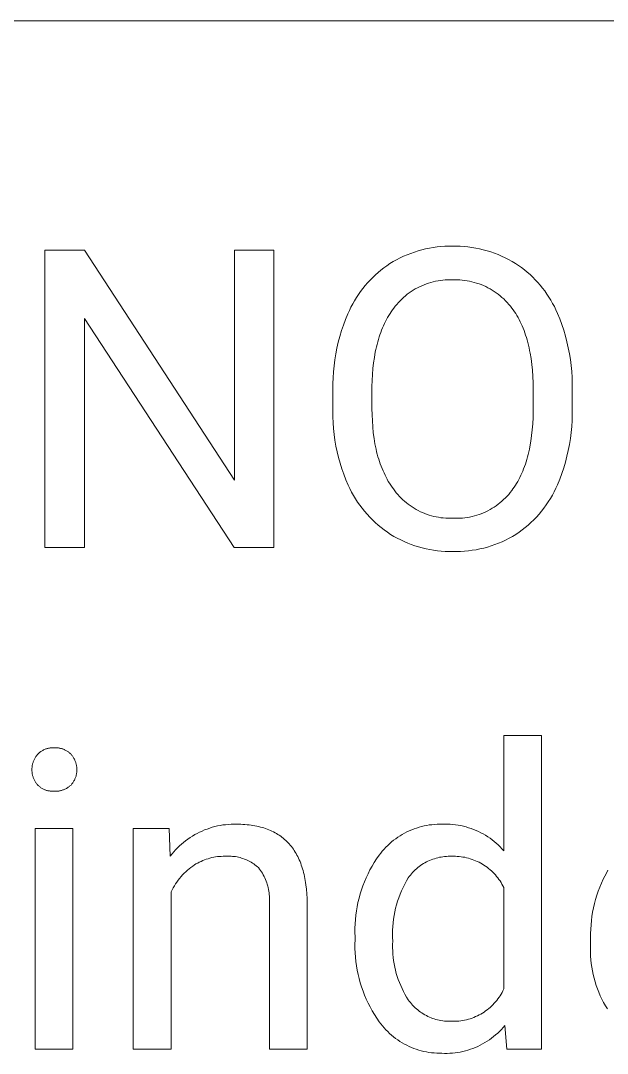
# Model space of a CAD drawing. Header units: millimetres. Extents: x 1383 to 4664, y -160 to 2132.
# Drawn here: x 3708.1 to 3769.4, y 98.9 to 206.8 of the extents above; entities that cross this region are included whole.
import ezdxf

# ---------------------------------------------------------------- set-up
doc = ezdxf.new("R2010")
doc.units = ezdxf.units.MM
doc.header["$MEASUREMENT"] = 0
doc.layers.add('Domyślny', color=7, linetype='Continuous', true_color=0x000000)

msp = doc.modelspace()

# ---------------------------------------------------------------- linework, layer by layer
at = {"layer": 'Domyślny', "color": 18, "lineweight": 15, "true_color": 0x000000}
for p, q in [((4660.84, 206.84), (3424, 206.84)), ((3710.65, 151.78), (3710.65, 182.85)), ((3710.65, 182.85), (3714.77, 182.85)), ((3714.77, 182.85), (3730.46, 158.8)), ((3730.46, 158.8), (3730.46, 182.85)), ((3730.46, 182.85), (3734.54, 182.85)), ((3734.54, 182.85), (3734.54, 151.78)), ((3748.48, 182.38), (3748.85, 182.52)), ((3748.85, 182.52), (3749.23, 182.66)), ((3749.23, 182.66), (3749.62, 182.78)), ((3749.62, 182.78), (3750.01, 182.89)), ((3750.01, 182.89), (3750.4, 182.99)), ((3750.4, 182.99), (3750.8, 183.07)), ((3750.8, 183.07), (3751.2, 183.14)), ((3751.2, 183.14), (3751.6, 183.19)), ((3751.6, 183.19), (3752, 183.23)), ((3752, 183.23), (3752.4, 183.26)), ((3752.4, 183.26), (3752.81, 183.27)), ((3752.81, 183.27), (3753.21, 183.27)), ((3753.21, 183.27), (3753.62, 183.27)), ((3753.62, 183.27), (3754.03, 183.26)), ((3754.03, 183.26), (3754.43, 183.23)), ((3754.43, 183.23), (3754.83, 183.19)), ((3754.83, 183.19), (3755.24, 183.14)), ((3755.24, 183.14), (3755.64, 183.07)), ((3755.64, 183.07), (3756.03, 182.99)), ((3756.03, 182.99), (3756.43, 182.9)), ((3756.43, 182.9), (3756.82, 182.79)), ((3756.82, 182.79), (3757.21, 182.67)), ((3757.21, 182.67), (3757.59, 182.53)), ((3757.59, 182.53), (3757.97, 182.39)), ((3746.36, 181.23), (3746.68, 181.45)), ((3746.68, 181.45), (3747.03, 181.66)), ((3747.03, 181.66), (3747.38, 181.86)), ((3747.38, 181.86), (3747.74, 182.04)), ((3747.74, 182.04), (3748.1, 182.22)), ((3748.1, 182.22), (3748.48, 182.38)), ((3757.97, 182.39), (3758.34, 182.23)), ((3758.34, 182.23), (3758.71, 182.06)), ((3758.71, 182.06), (3759.07, 181.87)), ((3759.07, 181.87), (3759.43, 181.68)), ((3759.43, 181.68), (3759.78, 181.47)), ((3759.78, 181.47), (3760.1, 181.26)), ((3744.88, 180), (3745.16, 180.27)), ((3745.16, 180.27), (3745.44, 180.52)), ((3745.44, 180.52), (3745.74, 180.77)), ((3745.74, 180.77), (3746.05, 181.01)), ((3746.05, 181.01), (3746.36, 181.23)), ((3760.1, 181.26), (3760.41, 181.03)), ((3760.41, 181.03), (3760.72, 180.8)), ((3760.72, 180.8), (3761.02, 180.56)), ((3761.02, 180.56), (3761.31, 180.3)), ((3761.31, 180.3), (3761.59, 180.04)), ((3744.09, 179.15), (3744.34, 179.44)), ((3744.34, 179.44), (3744.6, 179.73)), ((3744.6, 179.73), (3744.88, 180)), ((3750.24, 179.24), (3750.01, 179.14)), ((3750.48, 179.33), (3750.24, 179.24)), ((3750.72, 179.41), (3750.48, 179.33)), ((3750.96, 179.48), (3750.72, 179.41)), ((3751.21, 179.55), (3750.96, 179.48)), ((3751.45, 179.6), (3751.21, 179.55)), ((3751.7, 179.65), (3751.45, 179.6)), ((3751.95, 179.69), (3751.7, 179.65)), ((3752.2, 179.72), (3751.95, 179.69)), ((3752.45, 179.74), (3752.2, 179.72)), ((3752.71, 179.76), (3752.45, 179.74)), ((3752.96, 179.76), (3752.71, 179.76)), ((3753.21, 179.76), (3752.96, 179.76)), ((3753.47, 179.76), (3753.21, 179.76)), ((3753.72, 179.76), (3753.47, 179.76)), ((3753.98, 179.75), (3753.72, 179.76)), ((3754.23, 179.73), (3753.98, 179.75)), ((3754.49, 179.7), (3754.23, 179.73)), ((3754.74, 179.66), (3754.49, 179.7)), ((3754.99, 179.61), (3754.74, 179.66)), ((3755.24, 179.56), (3754.99, 179.61)), ((3755.49, 179.49), (3755.24, 179.56)), ((3755.73, 179.42), (3755.49, 179.49)), ((3755.98, 179.34), (3755.73, 179.42)), ((3756.22, 179.25), (3755.98, 179.34)), ((3756.45, 179.15), (3756.22, 179.25)), ((3761.59, 180.04), (3761.86, 179.76)), ((3761.86, 179.76), (3762.12, 179.48)), ((3762.12, 179.48), (3762.37, 179.19)), ((3762.37, 179.19), (3762.62, 178.89)), ((3743.18, 177.9), (3743.39, 178.23)), ((3743.39, 178.23), (3743.62, 178.54)), ((3743.62, 178.54), (3743.85, 178.85)), ((3743.85, 178.85), (3744.09, 179.15)), ((3748.49, 178.24), (3748.3, 178.08)), ((3748.7, 178.39), (3748.49, 178.24)), ((3748.9, 178.53), (3748.7, 178.39)), ((3749.12, 178.67), (3748.9, 178.53)), ((3749.33, 178.8), (3749.12, 178.67)), ((3749.56, 178.92), (3749.33, 178.8)), ((3749.78, 179.03), (3749.56, 178.92)), ((3750.01, 179.14), (3749.78, 179.03)), ((3756.68, 179.05), (3756.45, 179.15)), ((3756.91, 178.93), (3756.68, 179.05)), ((3757.14, 178.81), (3756.91, 178.93)), ((3757.36, 178.68), (3757.14, 178.81)), ((3757.57, 178.54), (3757.36, 178.68)), ((3757.78, 178.4), (3757.57, 178.54)), ((3757.99, 178.25), (3757.78, 178.4)), ((3758.19, 178.09), (3757.99, 178.25)), ((3762.62, 178.89), (3762.85, 178.59)), ((3762.85, 178.59), (3763.07, 178.27)), ((3763.07, 178.27), (3763.28, 177.95)), ((3742.61, 176.89), (3742.79, 177.24)), ((3742.79, 177.24), (3742.98, 177.57)), ((3742.98, 177.57), (3743.18, 177.9)), ((3747.4, 177.19), (3747.24, 177)), ((3747.56, 177.38), (3747.4, 177.19)), ((3747.74, 177.56), (3747.56, 177.38)), ((3747.92, 177.74), (3747.74, 177.56)), ((3748.1, 177.91), (3747.92, 177.74)), ((3748.3, 178.08), (3748.1, 177.91)), ((3758.38, 177.92), (3758.19, 178.09)), ((3758.57, 177.75), (3758.38, 177.92)), ((3758.75, 177.57), (3758.57, 177.75)), ((3758.93, 177.39), (3758.75, 177.57)), ((3759.1, 177.19), (3758.93, 177.39)), ((3759.26, 177), (3759.1, 177.19)), ((3763.28, 177.95), (3763.48, 177.62)), ((3763.48, 177.62), (3763.67, 177.29)), ((3763.67, 177.29), (3763.85, 176.95)), ((3742.05, 175.62), (3742.29, 176.19)), ((3742.29, 176.19), (3742.44, 176.55)), ((3742.44, 176.55), (3742.61, 176.89)), ((3746.56, 176.02), (3746.44, 175.82)), ((3746.69, 176.22), (3746.56, 176.02)), ((3746.81, 176.42), (3746.69, 176.22)), ((3746.95, 176.61), (3746.81, 176.42)), ((3747.08, 176.79), (3746.95, 176.61)), ((3747.24, 177), (3747.08, 176.79)), ((3759.42, 176.79), (3759.26, 177)), ((3759.56, 176.61), (3759.42, 176.79)), ((3759.69, 176.42), (3759.56, 176.61)), ((3759.81, 176.22), (3759.69, 176.42)), ((3759.94, 176.02), (3759.81, 176.22)), ((3760.06, 175.81), (3759.94, 176.02)), ((3763.85, 176.95), (3764.02, 176.6)), ((3764.02, 176.6), (3764.17, 176.25)), ((3764.17, 176.25), (3764.41, 175.66)), ((3730.42, 151.78), (3714.77, 175.72)), ((3714.77, 175.72), (3714.77, 151.78)), ((3741.62, 174.44), (3741.83, 175.03)), ((3741.83, 175.03), (3742.05, 175.62)), ((3746, 174.96), (3745.9, 174.73)), ((3746.11, 175.18), (3746, 174.96)), ((3746.21, 175.4), (3746.11, 175.18)), ((3746.33, 175.61), (3746.21, 175.4)), ((3746.44, 175.82), (3746.33, 175.61)), ((3760.17, 175.6), (3760.06, 175.81)), ((3760.28, 175.38), (3760.17, 175.6)), ((3760.39, 175.16), (3760.28, 175.38)), ((3760.49, 174.94), (3760.39, 175.16)), ((3760.59, 174.7), (3760.49, 174.94)), ((3764.41, 175.66), (3764.63, 175.07)), ((3764.63, 175.07), (3764.83, 174.48)), ((3741.28, 173.23), (3741.44, 173.84)), ((3741.44, 173.84), (3741.62, 174.44)), ((3745.63, 174.02), (3745.55, 173.78)), ((3745.72, 174.26), (3745.63, 174.02)), ((3745.81, 174.5), (3745.72, 174.26)), ((3745.9, 174.73), (3745.81, 174.5)), ((3760.68, 174.47), (3760.59, 174.7)), ((3760.77, 174.22), (3760.68, 174.47)), ((3760.85, 173.98), (3760.77, 174.22)), ((3760.93, 173.72), (3760.85, 173.98)), ((3764.83, 174.48), (3765.01, 173.87)), ((3765.01, 173.87), (3765.16, 173.26)), ((3741.14, 172.62), (3741.28, 173.23)), ((3745.27, 172.75), (3745.21, 172.48)), ((3745.33, 173.01), (3745.27, 172.75)), ((3745.4, 173.27), (3745.33, 173.01)), ((3745.47, 173.53), (3745.4, 173.27)), ((3745.55, 173.78), (3745.47, 173.53)), ((3761.01, 173.47), (3760.93, 173.72)), ((3761.08, 173.2), (3761.01, 173.47)), ((3761.15, 172.93), (3761.08, 173.2)), ((3761.21, 172.66), (3761.15, 172.93)), ((3765.16, 173.26), (3765.3, 172.65)), ((3740.92, 171.39), (3741.02, 172.01)), ((3741.02, 172.01), (3741.14, 172.62)), ((3745.05, 171.65), (3744.97, 171.08)), ((3745.15, 172.21), (3745.05, 171.65)), ((3745.21, 172.48), (3745.15, 172.21)), ((3761.27, 172.38), (3761.21, 172.66)), ((3761.32, 172.1), (3761.27, 172.38)), ((3761.42, 171.52), (3761.32, 172.1)), ((3765.3, 172.65), (3765.42, 172.03)), ((3765.42, 172.03), (3765.52, 171.41)), ((3740.78, 170.15), (3740.84, 170.77)), ((3740.84, 170.77), (3740.92, 171.39)), ((3744.97, 171.08), (3744.9, 170.48)), ((3761.5, 170.92), (3761.42, 171.52)), ((3761.56, 170.3), (3761.5, 170.92)), ((3765.52, 171.41), (3765.6, 170.79)), ((3765.6, 170.79), (3765.66, 170.16)), ((3740.72, 168.9), (3740.74, 169.52)), ((3740.74, 169.52), (3740.78, 170.15)), ((3744.85, 169.87), (3744.82, 169.24)), ((3744.9, 170.48), (3744.85, 169.87)), ((3761.6, 169.66), (3761.56, 170.3)), ((3761.63, 169), (3761.6, 169.66)), ((3765.66, 170.16), (3765.7, 169.53)), ((3765.7, 169.53), (3765.72, 168.9)), ((3740.72, 168.27), (3740.72, 168.9)), ((3744.82, 169.24), (3744.8, 168.59)), ((3744.8, 168.59), (3744.8, 166.31)), ((3761.64, 168.32), (3761.63, 169)), ((3765.72, 168.9), (3765.71, 168.27)), ((3740.72, 166.03), (3740.72, 168.27)), ((3761.64, 166.01), (3761.64, 168.32)), ((3765.71, 168.27), (3765.71, 166.31)), ((3744.8, 166.31), (3744.81, 165.64)), ((3765.71, 166.31), (3765.72, 165.68)), ((3740.73, 165.42), (3740.72, 166.03)), ((3740.75, 164.81), (3740.73, 165.42)), ((3744.81, 165.64), (3744.84, 165)), ((3761.59, 164.7), (3761.62, 165.35)), ((3761.62, 165.35), (3761.64, 166.01)), ((3765.72, 165.68), (3765.7, 165.05)), ((3740.79, 164.2), (3740.75, 164.81)), ((3740.86, 163.59), (3740.79, 164.2)), ((3744.84, 165), (3744.88, 164.38)), ((3744.88, 164.38), (3744.94, 163.77)), ((3761.47, 163.47), (3761.54, 164.08)), ((3761.54, 164.08), (3761.59, 164.7)), ((3765.66, 164.42), (3765.6, 163.79)), ((3765.7, 165.05), (3765.66, 164.42)), ((3740.94, 162.98), (3740.86, 163.59)), ((3744.94, 163.77), (3745.02, 163.18)), ((3745.02, 163.18), (3745.06, 162.9)), ((3761.39, 162.88), (3761.47, 163.47)), ((3765.53, 163.17), (3765.43, 162.55)), ((3765.6, 163.79), (3765.53, 163.17)), ((3741.04, 162.38), (3740.94, 162.98)), ((3741.17, 161.78), (3741.04, 162.38)), ((3745.06, 162.9), (3745.11, 162.61)), ((3745.11, 162.61), (3745.17, 162.33)), ((3745.17, 162.33), (3745.23, 162.06)), ((3745.23, 162.06), (3745.29, 161.79)), ((3761.18, 161.77), (3761.24, 162.04)), ((3761.24, 162.04), (3761.29, 162.31)), ((3761.29, 162.31), (3761.39, 162.88)), ((3765.31, 161.93), (3765.17, 161.32)), ((3765.43, 162.55), (3765.31, 161.93)), ((3741.31, 161.18), (3741.17, 161.78)), ((3741.47, 160.59), (3741.31, 161.18)), ((3745.29, 161.79), (3745.36, 161.53)), ((3745.36, 161.53), (3745.43, 161.26)), ((3745.43, 161.26), (3745.51, 161.01)), ((3745.51, 161.01), (3745.59, 160.76)), ((3760.9, 160.73), (3760.97, 160.98)), ((3760.97, 160.98), (3761.05, 161.24)), ((3761.05, 161.24), (3761.11, 161.5)), ((3761.11, 161.5), (3761.18, 161.77)), ((3765.17, 161.32), (3765.01, 160.71)), ((3741.66, 160.01), (3741.47, 160.59)), ((3741.86, 159.43), (3741.66, 160.01)), ((3745.59, 160.76), (3745.67, 160.51)), ((3745.67, 160.51), (3745.76, 160.27)), ((3745.76, 160.27), (3745.86, 160.03)), ((3745.86, 160.03), (3745.96, 159.8)), ((3745.96, 159.8), (3746.06, 159.57)), ((3760.46, 159.54), (3760.55, 159.77)), ((3760.55, 159.77), (3760.64, 160)), ((3760.64, 160), (3760.73, 160.24)), ((3760.73, 160.24), (3760.82, 160.48)), ((3760.82, 160.48), (3760.9, 160.73)), ((3764.83, 160.11), (3764.63, 159.51)), ((3765.01, 160.71), (3764.83, 160.11)), ((3742.08, 158.86), (3741.86, 159.43)), ((3742.32, 158.3), (3742.08, 158.86)), ((3746.06, 159.57), (3746.17, 159.34)), ((3746.17, 159.34), (3746.28, 159.12)), ((3746.28, 159.12), (3746.39, 158.91)), ((3746.39, 158.91), (3746.51, 158.69)), ((3746.51, 158.69), (3746.64, 158.49)), ((3759.91, 158.48), (3760.03, 158.68)), ((3760.03, 158.68), (3760.14, 158.89)), ((3760.14, 158.89), (3760.25, 159.1)), ((3760.25, 159.1), (3760.35, 159.32)), ((3760.35, 159.32), (3760.46, 159.54)), ((3764.41, 158.92), (3764.17, 158.34)), ((3764.63, 159.51), (3764.41, 158.92)), ((3742.49, 157.93), (3742.32, 158.3)), ((3742.68, 157.57), (3742.49, 157.93)), ((3746.64, 158.49), (3746.77, 158.28)), ((3746.77, 158.28), (3746.9, 158.09)), ((3746.9, 158.09), (3747.04, 157.89)), ((3747.04, 157.89), (3747.19, 157.69)), ((3747.19, 157.69), (3747.34, 157.5)), ((3759.24, 157.52), (3759.4, 157.72)), ((3759.4, 157.72), (3759.53, 157.9)), ((3759.53, 157.9), (3759.66, 158.09)), ((3759.66, 158.09), (3759.79, 158.28)), ((3759.79, 158.28), (3759.91, 158.48)), ((3763.83, 157.61), (3763.64, 157.25)), ((3764.01, 157.97), (3763.83, 157.61)), ((3764.17, 158.34), (3764.01, 157.97)), ((3742.87, 157.22), (3742.68, 157.57)), ((3743.08, 156.87), (3742.87, 157.22)), ((3743.3, 156.53), (3743.08, 156.87)), ((3743.53, 156.2), (3743.3, 156.53)), ((3747.34, 157.5), (3747.5, 157.31)), ((3747.5, 157.31), (3747.67, 157.12)), ((3747.67, 157.12), (3747.84, 156.94)), ((3747.84, 156.94), (3748.02, 156.77)), ((3748.02, 156.77), (3748.21, 156.61)), ((3748.21, 156.61), (3748.4, 156.45)), ((3758.17, 156.45), (3758.37, 156.61)), ((3758.37, 156.61), (3758.55, 156.78)), ((3758.55, 156.78), (3758.74, 156.96)), ((3758.74, 156.96), (3758.91, 157.14)), ((3758.91, 157.14), (3759.08, 157.32)), ((3759.08, 157.32), (3759.24, 157.52)), ((3763.22, 156.56), (3763, 156.22)), ((3763.44, 156.9), (3763.22, 156.56)), ((3763.64, 157.25), (3763.44, 156.9)), ((3743.78, 155.87), (3743.53, 156.2)), ((3744.03, 155.56), (3743.78, 155.87)), ((3744.29, 155.25), (3744.03, 155.56)), ((3748.4, 156.45), (3748.59, 156.29)), ((3748.59, 156.29), (3748.79, 156.15)), ((3748.79, 156.15), (3749, 156.01)), ((3749, 156.01), (3749.21, 155.87)), ((3749.21, 155.87), (3749.42, 155.75)), ((3749.42, 155.75), (3749.64, 155.63)), ((3749.64, 155.63), (3749.87, 155.52)), ((3749.87, 155.52), (3750.09, 155.42)), ((3756.45, 155.41), (3756.68, 155.51)), ((3756.68, 155.51), (3756.91, 155.62)), ((3756.91, 155.62), (3757.13, 155.74)), ((3757.13, 155.74), (3757.35, 155.87)), ((3757.35, 155.87), (3757.56, 156)), ((3757.56, 156), (3757.77, 156.14)), ((3757.77, 156.14), (3757.98, 156.29)), ((3757.98, 156.29), (3758.17, 156.45)), ((3762.51, 155.57), (3762.25, 155.26)), ((3762.76, 155.89), (3762.51, 155.57)), ((3763, 156.22), (3762.76, 155.89)), ((3744.57, 154.95), (3744.29, 155.25)), ((3744.85, 154.66), (3744.57, 154.95)), ((3745.15, 154.39), (3744.85, 154.66)), ((3745.45, 154.12), (3745.15, 154.39)), ((3750.09, 155.42), (3750.32, 155.32)), ((3750.32, 155.32), (3750.56, 155.24)), ((3750.56, 155.24), (3750.79, 155.16)), ((3750.79, 155.16), (3751.03, 155.09)), ((3751.03, 155.09), (3751.27, 155.03)), ((3751.27, 155.03), (3751.52, 154.97)), ((3751.52, 154.97), (3751.76, 154.93)), ((3751.76, 154.93), (3752.01, 154.89)), ((3752.01, 154.89), (3752.25, 154.86)), ((3752.25, 154.86), (3752.5, 154.84)), ((3752.5, 154.84), (3752.75, 154.83)), ((3752.75, 154.83), (3753, 154.83)), ((3753, 154.83), (3753.25, 154.83)), ((3753.25, 154.83), (3753.5, 154.83)), ((3753.5, 154.83), (3753.75, 154.83)), ((3753.75, 154.83), (3754, 154.84)), ((3754, 154.84), (3754.26, 154.85)), ((3754.26, 154.85), (3754.51, 154.88)), ((3754.51, 154.88), (3754.76, 154.92)), ((3754.76, 154.92), (3755, 154.96)), ((3755, 154.96), (3755.25, 155.01)), ((3755.25, 155.01), (3755.5, 155.08)), ((3755.5, 155.08), (3755.74, 155.15)), ((3755.74, 155.15), (3755.98, 155.23)), ((3755.98, 155.23), (3756.22, 155.31)), ((3756.22, 155.31), (3756.45, 155.41)), ((3761.41, 154.39), (3761.11, 154.12)), ((3761.7, 154.67), (3761.41, 154.39)), ((3761.98, 154.96), (3761.7, 154.67)), ((3762.25, 155.26), (3761.98, 154.96)), ((3745.76, 153.86), (3745.45, 154.12)), ((3746.08, 153.61), (3745.76, 153.86)), ((3746.41, 153.38), (3746.08, 153.61)), ((3746.75, 153.15), (3746.41, 153.38)), ((3760.16, 153.37), (3759.82, 153.14)), ((3760.48, 153.61), (3760.16, 153.37)), ((3760.8, 153.86), (3760.48, 153.61)), ((3761.11, 154.12), (3760.8, 153.86)), ((3747.09, 152.94), (3746.75, 153.15)), ((3747.44, 152.75), (3747.09, 152.94)), ((3747.8, 152.57), (3747.44, 152.75)), ((3748.16, 152.39), (3747.8, 152.57)), ((3748.53, 152.24), (3748.16, 152.39)), ((3748.91, 152.09), (3748.53, 152.24)), ((3758.01, 152.22), (3757.63, 152.08)), ((3758.39, 152.38), (3758.01, 152.22)), ((3758.75, 152.55), (3758.39, 152.38)), ((3759.12, 152.74), (3758.75, 152.55)), ((3759.47, 152.93), (3759.12, 152.74)), ((3759.82, 153.14), (3759.47, 152.93)), ((3714.77, 151.78), (3710.65, 151.78)), ((3734.54, 151.78), (3730.42, 151.78)), ((3749.29, 151.96), (3748.91, 152.09)), ((3749.67, 151.84), (3749.29, 151.96)), ((3750.06, 151.73), (3749.67, 151.84)), ((3750.45, 151.63), (3750.06, 151.73)), ((3750.84, 151.55), (3750.45, 151.63)), ((3751.24, 151.48), (3750.84, 151.55)), ((3751.64, 151.43), (3751.24, 151.48)), ((3752.04, 151.39), (3751.64, 151.43)), ((3752.44, 151.36), (3752.04, 151.39)), ((3752.84, 151.35), (3752.44, 151.36)), ((3753.25, 151.35), (3752.84, 151.35)), ((3753.65, 151.35), (3753.25, 151.35)), ((3754.06, 151.36), (3753.65, 151.35)), ((3754.46, 151.38), (3754.06, 151.36)), ((3754.87, 151.42), (3754.46, 151.38)), ((3755.27, 151.48), (3754.87, 151.42)), ((3755.67, 151.54), (3755.27, 151.48)), ((3756.07, 151.62), (3755.67, 151.54)), ((3756.47, 151.72), (3756.07, 151.62)), ((3756.86, 151.82), (3756.47, 151.72)), ((3757.25, 151.94), (3756.86, 151.82)), ((3757.63, 152.08), (3757.25, 151.94)), ((3758.57, 120.07), (3758.57, 132.11)), ((3758.57, 132.11), (3762.51, 132.11)), ((3762.51, 132.11), (3762.51, 99.34)), ((3710.48, 130.61), (3710.54, 130.64)), ((3710.54, 130.64), (3710.61, 130.67)), ((3710.61, 130.67), (3710.68, 130.7)), ((3710.68, 130.7), (3710.75, 130.72)), ((3710.75, 130.72), (3710.82, 130.74)), ((3710.82, 130.74), (3710.89, 130.76)), ((3710.89, 130.76), (3710.96, 130.78)), ((3710.96, 130.78), (3711.03, 130.8)), ((3711.03, 130.8), (3711.11, 130.81)), ((3711.11, 130.81), (3711.18, 130.82)), ((3711.18, 130.82), (3711.25, 130.83)), ((3711.25, 130.83), (3711.32, 130.84)), ((3711.32, 130.84), (3711.4, 130.84)), ((3711.4, 130.84), (3711.47, 130.84)), ((3711.47, 130.84), (3711.55, 130.84)), ((3711.55, 130.84), (3711.62, 130.83)), ((3711.62, 130.83), (3711.69, 130.84)), ((3711.69, 130.84), (3711.77, 130.84)), ((3711.77, 130.84), (3711.84, 130.84)), ((3711.84, 130.84), (3711.92, 130.83)), ((3711.92, 130.83), (3711.99, 130.83)), ((3711.99, 130.83), (3712.06, 130.82)), ((3712.06, 130.82), (3712.14, 130.81)), ((3712.14, 130.81), (3712.21, 130.8)), ((3712.21, 130.8), (3712.28, 130.78)), ((3712.28, 130.78), (3712.36, 130.76)), ((3712.36, 130.76), (3712.43, 130.74)), ((3712.43, 130.74), (3712.5, 130.72)), ((3712.5, 130.72), (3712.57, 130.69)), ((3712.57, 130.69), (3712.64, 130.67)), ((3712.64, 130.67), (3712.7, 130.64)), ((3712.7, 130.64), (3712.77, 130.6)), ((3709.48, 129.52), (3709.51, 129.59)), ((3709.51, 129.59), (3709.54, 129.66)), ((3709.54, 129.66), (3709.58, 129.73)), ((3709.58, 129.73), (3709.62, 129.8)), ((3709.62, 129.8), (3709.66, 129.86)), ((3709.66, 129.86), (3709.7, 129.93)), ((3709.7, 129.93), (3709.75, 129.99)), ((3709.75, 129.99), (3709.79, 130.05)), ((3709.79, 130.05), (3709.84, 130.11)), ((3709.84, 130.11), (3709.89, 130.17)), ((3709.89, 130.17), (3709.94, 130.22)), ((3709.94, 130.22), (3710, 130.27)), ((3710, 130.27), (3710.05, 130.32)), ((3710.05, 130.32), (3710.11, 130.37)), ((3710.11, 130.37), (3710.17, 130.41)), ((3710.17, 130.41), (3710.23, 130.45)), ((3710.23, 130.45), (3710.29, 130.5)), ((3710.29, 130.5), (3710.35, 130.53)), ((3710.35, 130.53), (3710.41, 130.57)), ((3710.41, 130.57), (3710.48, 130.61)), ((3712.77, 130.6), (3712.84, 130.57)), ((3712.84, 130.57), (3712.9, 130.53)), ((3712.9, 130.53), (3712.97, 130.49)), ((3712.97, 130.49), (3713.03, 130.45)), ((3713.03, 130.45), (3713.09, 130.41)), ((3713.09, 130.41), (3713.15, 130.36)), ((3713.15, 130.36), (3713.2, 130.32)), ((3713.2, 130.32), (3713.26, 130.27)), ((3713.26, 130.27), (3713.31, 130.22)), ((3713.31, 130.22), (3713.37, 130.17)), ((3713.37, 130.17), (3713.42, 130.11)), ((3713.42, 130.11), (3713.47, 130.05)), ((3713.47, 130.05), (3713.51, 129.99)), ((3713.51, 129.99), (3713.56, 129.93)), ((3713.56, 129.93), (3713.6, 129.86)), ((3713.6, 129.86), (3713.64, 129.8)), ((3713.64, 129.8), (3713.68, 129.73)), ((3713.68, 129.73), (3713.72, 129.66)), ((3713.72, 129.66), (3713.75, 129.59)), ((3713.75, 129.59), (3713.78, 129.52)), ((3709.29, 128.7), (3709.3, 128.78)), ((3709.29, 128.63), (3709.29, 128.7)), ((3709.29, 128.55), (3709.29, 128.63)), ((3709.29, 128.47), (3709.29, 128.55)), ((3709.29, 128.4), (3709.29, 128.47)), ((3709.3, 128.86), (3709.31, 128.93)), ((3709.3, 128.78), (3709.3, 128.86)), ((3709.31, 128.93), (3709.32, 129.01)), ((3709.32, 129.01), (3709.34, 129.08)), ((3709.34, 129.08), (3709.36, 129.16)), ((3709.36, 129.16), (3709.38, 129.23)), ((3709.38, 129.23), (3709.4, 129.31)), ((3709.4, 129.31), (3709.42, 129.38)), ((3709.42, 129.38), (3709.45, 129.45)), ((3709.45, 129.45), (3709.48, 129.52)), ((3713.78, 129.52), (3713.81, 129.45)), ((3713.81, 129.45), (3713.84, 129.38)), ((3713.84, 129.38), (3713.86, 129.31)), ((3713.86, 129.31), (3713.88, 129.23)), ((3713.88, 129.23), (3713.9, 129.16)), ((3713.9, 129.16), (3713.92, 129.08)), ((3713.92, 129.08), (3713.94, 129.01)), ((3713.94, 129.01), (3713.95, 128.93)), ((3713.95, 128.93), (3713.96, 128.86)), ((3713.96, 128.86), (3713.96, 128.78)), ((3713.96, 128.78), (3713.97, 128.7)), ((3713.97, 128.7), (3713.97, 128.63)), ((3713.97, 128.63), (3713.97, 128.55)), ((3713.97, 128.55), (3713.97, 128.47)), ((3713.97, 128.47), (3713.97, 128.4)), ((3709.3, 128.32), (3709.29, 128.4)), ((3709.3, 128.24), (3709.3, 128.32)), ((3709.31, 128.17), (3709.3, 128.24)), ((3709.32, 128.09), (3709.31, 128.17)), ((3709.34, 128.02), (3709.32, 128.09)), ((3709.35, 127.94), (3709.34, 128.02)), ((3709.37, 127.87), (3709.35, 127.94)), ((3709.4, 127.8), (3709.37, 127.87)), ((3709.42, 127.73), (3709.4, 127.8)), ((3709.45, 127.66), (3709.42, 127.73)), ((3709.48, 127.58), (3709.45, 127.66)), ((3709.51, 127.52), (3709.48, 127.58)), ((3709.54, 127.45), (3709.51, 127.52)), ((3709.58, 127.38), (3709.54, 127.45)), ((3709.62, 127.32), (3709.58, 127.38)), ((3713.68, 127.38), (3713.64, 127.32)), ((3713.72, 127.45), (3713.68, 127.38)), ((3713.75, 127.52), (3713.72, 127.45)), ((3713.78, 127.58), (3713.75, 127.52)), ((3713.81, 127.66), (3713.78, 127.58)), ((3713.84, 127.73), (3713.81, 127.66)), ((3713.87, 127.8), (3713.84, 127.73)), ((3713.89, 127.87), (3713.87, 127.8)), ((3713.91, 127.94), (3713.89, 127.87)), ((3713.92, 128.02), (3713.91, 127.94)), ((3713.94, 128.09), (3713.92, 128.02)), ((3713.95, 128.17), (3713.94, 128.09)), ((3713.96, 128.24), (3713.95, 128.17)), ((3713.97, 128.4), (3713.96, 128.32)), ((3713.96, 128.32), (3713.96, 128.24)), ((3709.66, 127.25), (3709.62, 127.32)), ((3709.7, 127.19), (3709.66, 127.25)), ((3709.75, 127.13), (3709.7, 127.19)), ((3709.79, 127.07), (3709.75, 127.13)), ((3709.84, 127.01), (3709.79, 127.07)), ((3709.89, 126.95), (3709.84, 127.01)), ((3709.94, 126.9), (3709.89, 126.95)), ((3710, 126.85), (3709.94, 126.9)), ((3710.05, 126.8), (3710, 126.85)), ((3710.11, 126.76), (3710.05, 126.8)), ((3710.17, 126.71), (3710.11, 126.76)), ((3710.23, 126.67), (3710.17, 126.71)), ((3710.29, 126.63), (3710.23, 126.67)), ((3710.35, 126.59), (3710.29, 126.63)), ((3710.42, 126.56), (3710.35, 126.59)), ((3710.48, 126.52), (3710.42, 126.56)), ((3710.55, 126.49), (3710.48, 126.52)), ((3710.62, 126.46), (3710.55, 126.49)), ((3710.68, 126.44), (3710.62, 126.46)), ((3710.75, 126.41), (3710.68, 126.44)), ((3710.82, 126.39), (3710.75, 126.41)), ((3710.89, 126.37), (3710.82, 126.39)), ((3710.96, 126.35), (3710.89, 126.37)), ((3711.04, 126.34), (3710.96, 126.35)), ((3711.11, 126.33), (3711.04, 126.34)), ((3711.18, 126.32), (3711.11, 126.33)), ((3711.25, 126.31), (3711.18, 126.32)), ((3711.33, 126.3), (3711.25, 126.31)), ((3711.4, 126.3), (3711.33, 126.3)), ((3711.47, 126.3), (3711.4, 126.3)), ((3711.55, 126.3), (3711.47, 126.3)), ((3711.62, 126.31), (3711.55, 126.3)), ((3711.7, 126.3), (3711.62, 126.31)), ((3711.77, 126.3), (3711.7, 126.3)), ((3711.85, 126.3), (3711.77, 126.3)), ((3711.93, 126.31), (3711.85, 126.3)), ((3712, 126.31), (3711.93, 126.31)), ((3712.08, 126.32), (3712, 126.31)), ((3712.16, 126.33), (3712.08, 126.32)), ((3712.23, 126.35), (3712.16, 126.33)), ((3712.31, 126.36), (3712.23, 126.35)), ((3712.38, 126.38), (3712.31, 126.36)), ((3712.45, 126.4), (3712.38, 126.38)), ((3712.53, 126.43), (3712.45, 126.4)), ((3712.6, 126.45), (3712.53, 126.43)), ((3712.67, 126.48), (3712.6, 126.45)), ((3712.74, 126.51), (3712.67, 126.48)), ((3712.81, 126.55), (3712.74, 126.51)), ((3712.88, 126.58), (3712.81, 126.55)), ((3712.94, 126.62), (3712.88, 126.58)), ((3713.01, 126.66), (3712.94, 126.62)), ((3713.07, 126.71), (3713.01, 126.66)), ((3713.14, 126.75), (3713.07, 126.71)), ((3713.2, 126.8), (3713.14, 126.75)), ((3713.25, 126.85), (3713.2, 126.8)), ((3713.31, 126.9), (3713.25, 126.85)), ((3713.37, 126.95), (3713.31, 126.9)), ((3713.42, 127.01), (3713.37, 126.95)), ((3713.47, 127.07), (3713.42, 127.01)), ((3713.52, 127.13), (3713.47, 127.07)), ((3713.56, 127.19), (3713.52, 127.13)), ((3713.6, 127.25), (3713.56, 127.19)), ((3713.64, 127.32), (3713.6, 127.25)), ((3709.61, 99.33), (3709.61, 122.42)), ((3709.61, 122.42), (3713.55, 122.42)), ((3713.55, 122.42), (3713.55, 99.33)), ((3719.87, 99.34), (3719.87, 122.42)), ((3719.87, 122.42), (3723.61, 122.42)), ((3723.61, 122.42), (3723.74, 119.52)), ((3726.54, 121.89), (3726.8, 122.02)), ((3726.8, 122.02), (3727.05, 122.14)), ((3727.05, 122.14), (3727.32, 122.25)), ((3727.32, 122.25), (3727.58, 122.35)), ((3727.58, 122.35), (3727.85, 122.44)), ((3727.85, 122.44), (3728.12, 122.53)), ((3728.12, 122.53), (3728.4, 122.6)), ((3728.4, 122.6), (3728.68, 122.67)), ((3728.68, 122.67), (3728.96, 122.72)), ((3728.96, 122.72), (3729.24, 122.77)), ((3729.24, 122.77), (3729.52, 122.8)), ((3729.52, 122.8), (3729.8, 122.83)), ((3729.8, 122.83), (3730.09, 122.85)), ((3730.09, 122.85), (3730.37, 122.85)), ((3730.37, 122.85), (3730.66, 122.85)), ((3730.66, 122.85), (3730.88, 122.85)), ((3730.88, 122.85), (3731.11, 122.84)), ((3731.11, 122.84), (3731.33, 122.83)), ((3731.33, 122.83), (3731.54, 122.82)), ((3731.54, 122.82), (3731.76, 122.8)), ((3731.76, 122.8), (3731.97, 122.78)), ((3731.97, 122.78), (3732.17, 122.75)), ((3732.17, 122.75), (3732.37, 122.72)), ((3732.37, 122.72), (3732.57, 122.69)), ((3732.57, 122.69), (3732.77, 122.65)), ((3732.77, 122.65), (3732.96, 122.61)), ((3732.96, 122.61), (3733.15, 122.56)), ((3733.15, 122.56), (3733.33, 122.51)), ((3733.33, 122.51), (3733.51, 122.46)), ((3733.51, 122.46), (3733.69, 122.4)), ((3733.69, 122.4), (3733.86, 122.33)), ((3733.86, 122.33), (3734.03, 122.27)), ((3734.03, 122.27), (3734.2, 122.2)), ((3734.2, 122.2), (3734.36, 122.12)), ((3734.36, 122.12), (3734.52, 122.04)), ((3734.52, 122.04), (3734.68, 121.96)), ((3748.21, 121.91), (3748.45, 122.04)), ((3748.45, 122.04), (3748.7, 122.15)), ((3748.7, 122.15), (3748.95, 122.26)), ((3748.95, 122.26), (3749.2, 122.36)), ((3749.2, 122.36), (3749.46, 122.45)), ((3749.46, 122.45), (3749.72, 122.53)), ((3749.72, 122.53), (3749.98, 122.6)), ((3749.98, 122.6), (3750.25, 122.67)), ((3750.25, 122.67), (3750.52, 122.72)), ((3750.52, 122.72), (3750.78, 122.77)), ((3750.78, 122.77), (3751.06, 122.8)), ((3751.06, 122.8), (3751.33, 122.83)), ((3751.33, 122.83), (3751.6, 122.84)), ((3751.6, 122.84), (3751.87, 122.85)), ((3751.87, 122.85), (3752.14, 122.85)), ((3752.14, 122.85), (3752.42, 122.86)), ((3752.42, 122.86), (3752.7, 122.86)), ((3752.7, 122.86), (3752.98, 122.84)), ((3752.98, 122.84), (3753.26, 122.82)), ((3753.26, 122.82), (3753.53, 122.79)), ((3753.53, 122.79), (3753.81, 122.75)), ((3753.81, 122.75), (3754.08, 122.7)), ((3754.08, 122.7), (3754.36, 122.64)), ((3754.36, 122.64), (3754.63, 122.57)), ((3754.63, 122.57), (3754.89, 122.49)), ((3754.89, 122.49), (3755.16, 122.41)), ((3755.16, 122.41), (3755.42, 122.31)), ((3755.42, 122.31), (3755.68, 122.2)), ((3755.68, 122.2), (3755.93, 122.09)), ((3755.93, 122.09), (3756.18, 121.96)), ((3724.9, 120.77), (3725.12, 120.95)), ((3725.12, 120.95), (3725.34, 121.13)), ((3725.34, 121.13), (3725.57, 121.3)), ((3725.57, 121.3), (3725.81, 121.46)), ((3725.81, 121.46), (3726.05, 121.61)), ((3726.05, 121.61), (3726.29, 121.76)), ((3726.29, 121.76), (3726.54, 121.89)), ((3734.68, 121.96), (3734.83, 121.87)), ((3734.83, 121.87), (3734.98, 121.78)), ((3734.98, 121.78), (3735.12, 121.69)), ((3735.12, 121.69), (3735.27, 121.59)), ((3735.27, 121.59), (3735.4, 121.49)), ((3735.4, 121.49), (3735.54, 121.38)), ((3735.54, 121.38), (3735.67, 121.27)), ((3735.67, 121.27), (3735.8, 121.15)), ((3735.8, 121.15), (3735.92, 121.04)), ((3735.92, 121.04), (3736.04, 120.91)), ((3736.04, 120.91), (3736.16, 120.79)), ((3746.65, 120.82), (3746.85, 121)), ((3746.85, 121), (3747.06, 121.17)), ((3747.06, 121.17), (3747.28, 121.34)), ((3747.28, 121.34), (3747.51, 121.49)), ((3747.51, 121.49), (3747.73, 121.64)), ((3747.73, 121.64), (3747.97, 121.78)), ((3747.97, 121.78), (3748.21, 121.91)), ((3756.18, 121.96), (3756.43, 121.83)), ((3756.43, 121.83), (3756.67, 121.69)), ((3756.67, 121.69), (3756.9, 121.54)), ((3756.9, 121.54), (3757.13, 121.39)), ((3757.13, 121.39), (3757.36, 121.22)), ((3757.36, 121.22), (3757.57, 121.05)), ((3757.57, 121.05), (3757.79, 120.87)), ((3723.92, 119.74), (3724.1, 119.96)), ((3724.1, 119.96), (3724.29, 120.17)), ((3724.29, 120.17), (3724.49, 120.38)), ((3724.49, 120.38), (3724.69, 120.58)), ((3724.69, 120.58), (3724.9, 120.77)), ((3736.16, 120.79), (3736.27, 120.65)), ((3736.27, 120.65), (3736.38, 120.52)), ((3736.38, 120.52), (3736.49, 120.38)), ((3736.49, 120.38), (3736.59, 120.24)), ((3736.59, 120.24), (3736.69, 120.09)), ((3736.69, 120.09), (3736.79, 119.94)), ((3736.79, 119.94), (3736.88, 119.78)), ((3745.55, 119.62), (3745.71, 119.83)), ((3745.71, 119.83), (3745.88, 120.04)), ((3745.88, 120.04), (3746.06, 120.25)), ((3746.06, 120.25), (3746.25, 120.45)), ((3746.25, 120.45), (3746.45, 120.64)), ((3746.45, 120.64), (3746.65, 120.82)), ((3757.79, 120.87), (3757.99, 120.68)), ((3757.99, 120.68), (3758.19, 120.48)), ((3758.19, 120.48), (3758.38, 120.28)), ((3758.38, 120.28), (3758.57, 120.07)), ((3723.74, 119.52), (3723.92, 119.74)), ((3726.6, 118.79), (3726.42, 118.7)), ((3726.77, 118.89), (3726.6, 118.79)), ((3726.95, 118.97), (3726.77, 118.89)), ((3727.13, 119.05), (3726.95, 118.97)), ((3727.32, 119.13), (3727.13, 119.05)), ((3727.5, 119.19), (3727.32, 119.13)), ((3727.69, 119.25), (3727.5, 119.19)), ((3727.88, 119.31), (3727.69, 119.25)), ((3728.08, 119.36), (3727.88, 119.31)), ((3728.27, 119.4), (3728.08, 119.36)), ((3728.47, 119.43), (3728.27, 119.4)), ((3728.66, 119.46), (3728.47, 119.43)), ((3728.86, 119.48), (3728.66, 119.46)), ((3729.06, 119.49), (3728.86, 119.48)), ((3729.26, 119.5), (3729.06, 119.49)), ((3729.45, 119.5), (3729.26, 119.5)), ((3729.61, 119.51), (3729.45, 119.5)), ((3729.77, 119.51), (3729.61, 119.51)), ((3729.93, 119.51), (3729.77, 119.51)), ((3730.09, 119.51), (3729.93, 119.51)), ((3730.25, 119.49), (3730.09, 119.51)), ((3730.4, 119.48), (3730.25, 119.49)), ((3730.56, 119.46), (3730.4, 119.48)), ((3730.72, 119.43), (3730.56, 119.46)), ((3730.87, 119.4), (3730.72, 119.43)), ((3731.02, 119.36), (3730.87, 119.4)), ((3731.18, 119.31), (3731.02, 119.36)), ((3731.33, 119.27), (3731.18, 119.31)), ((3731.48, 119.21), (3731.33, 119.27)), ((3731.62, 119.15), (3731.48, 119.21)), ((3731.77, 119.09), (3731.62, 119.15)), ((3731.91, 119.02), (3731.77, 119.09)), ((3732.05, 118.95), (3731.91, 119.02)), ((3732.19, 118.87), (3732.05, 118.95)), ((3732.32, 118.79), (3732.19, 118.87)), ((3732.46, 118.7), (3732.32, 118.79)), ((3736.88, 119.78), (3736.97, 119.62)), ((3736.97, 119.62), (3737.05, 119.46)), ((3737.05, 119.46), (3737.13, 119.29)), ((3737.13, 119.29), (3737.21, 119.12)), ((3737.21, 119.12), (3737.29, 118.95)), ((3737.29, 118.95), (3737.36, 118.77)), ((3737.36, 118.77), (3737.42, 118.58)), ((3744.81, 118.47), (3745.04, 118.86)), ((3745.04, 118.86), (3745.29, 119.24)), ((3745.29, 119.24), (3745.55, 119.62)), ((3750.33, 118.82), (3750.17, 118.73)), ((3750.49, 118.91), (3750.33, 118.82)), ((3750.65, 118.99), (3750.49, 118.91)), ((3750.82, 119.06), (3750.65, 118.99)), ((3750.99, 119.13), (3750.82, 119.06)), ((3751.16, 119.2), (3750.99, 119.13)), ((3751.33, 119.25), (3751.16, 119.2)), ((3751.5, 119.31), (3751.33, 119.25)), ((3751.68, 119.35), (3751.5, 119.31)), ((3751.85, 119.39), (3751.68, 119.35)), ((3752.03, 119.42), (3751.85, 119.39)), ((3752.21, 119.45), (3752.03, 119.42)), ((3752.39, 119.47), (3752.21, 119.45)), ((3752.57, 119.49), (3752.39, 119.47)), ((3752.75, 119.5), (3752.57, 119.49)), ((3752.94, 119.5), (3752.75, 119.5)), ((3753.12, 119.5), (3752.94, 119.5)), ((3753.31, 119.5), (3753.12, 119.5)), ((3753.51, 119.5), (3753.31, 119.5)), ((3753.71, 119.49), (3753.51, 119.5)), ((3753.91, 119.47), (3753.71, 119.49)), ((3754.1, 119.45), (3753.91, 119.47)), ((3754.3, 119.42), (3754.1, 119.45)), ((3754.49, 119.39), (3754.3, 119.42)), ((3754.69, 119.34), (3754.49, 119.39)), ((3754.88, 119.3), (3754.69, 119.34)), ((3755.07, 119.24), (3754.88, 119.3)), ((3755.26, 119.18), (3755.07, 119.24)), ((3755.44, 119.11), (3755.26, 119.18)), ((3755.62, 119.04), (3755.44, 119.11)), ((3755.8, 118.96), (3755.62, 119.04)), ((3755.98, 118.87), (3755.8, 118.96)), ((3756.16, 118.78), (3755.98, 118.87)), ((3756.33, 118.68), (3756.16, 118.78)), ((3725.19, 117.72), (3725.02, 117.55)), ((3725.36, 117.88), (3725.19, 117.72)), ((3725.53, 118.04), (3725.36, 117.88)), ((3725.71, 118.19), (3725.53, 118.04)), ((3725.9, 118.34), (3725.71, 118.19)), ((3726.09, 118.48), (3725.9, 118.34)), ((3726.25, 118.59), (3726.09, 118.48)), ((3726.42, 118.7), (3726.25, 118.59)), ((3732.58, 118.61), (3732.46, 118.7)), ((3732.71, 118.51), (3732.58, 118.61)), ((3732.83, 118.41), (3732.71, 118.51)), ((3732.95, 118.31), (3732.83, 118.41)), ((3733.06, 118.16), (3732.95, 118.31)), ((3733.17, 118.02), (3733.06, 118.16)), ((3733.27, 117.87), (3733.17, 118.02)), ((3733.36, 117.72), (3733.27, 117.87)), ((3733.45, 117.56), (3733.36, 117.72)), ((3737.42, 118.58), (3737.49, 118.4)), ((3737.49, 118.4), (3737.55, 118.2)), ((3737.55, 118.2), (3737.6, 118.01)), ((3737.6, 118.01), (3737.66, 117.81)), ((3737.66, 117.81), (3737.71, 117.61)), ((3744.19, 117.26), (3744.39, 117.67)), ((3744.39, 117.67), (3744.59, 118.07)), ((3744.59, 118.07), (3744.81, 118.47)), ((3748.93, 117.68), (3748.81, 117.54)), ((3749.05, 117.82), (3748.93, 117.68)), ((3749.18, 117.95), (3749.05, 117.82)), ((3749.31, 118.08), (3749.18, 117.95)), ((3749.44, 118.2), (3749.31, 118.08)), ((3749.58, 118.31), (3749.44, 118.2)), ((3749.72, 118.43), (3749.58, 118.31)), ((3749.87, 118.53), (3749.72, 118.43)), ((3750.02, 118.63), (3749.87, 118.53)), ((3750.17, 118.73), (3750.02, 118.63)), ((3756.5, 118.58), (3756.33, 118.68)), ((3756.66, 118.47), (3756.5, 118.58)), ((3756.82, 118.35), (3756.66, 118.47)), ((3756.98, 118.23), (3756.82, 118.35)), ((3757.13, 118.1), (3756.98, 118.23)), ((3757.28, 117.97), (3757.13, 118.1)), ((3757.42, 117.84), (3757.28, 117.97)), ((3757.56, 117.69), (3757.42, 117.84)), ((3757.69, 117.55), (3757.56, 117.69)), ((3769.11, 117.42), (3769.28, 117.74)), ((3769.28, 117.74), (3769.45, 118.04)), ((3724.29, 116.62), (3724.17, 116.42)), ((3724.43, 116.81), (3724.29, 116.62)), ((3724.57, 117), (3724.43, 116.81)), ((3724.71, 117.19), (3724.57, 117)), ((3724.87, 117.37), (3724.71, 117.19)), ((3725.02, 117.55), (3724.87, 117.37)), ((3733.54, 117.4), (3733.45, 117.56)), ((3733.61, 117.24), (3733.54, 117.4)), ((3733.69, 117.07), (3733.61, 117.24)), ((3733.75, 116.91), (3733.69, 117.07)), ((3733.82, 116.74), (3733.75, 116.91)), ((3733.87, 116.57), (3733.82, 116.74)), ((3737.71, 117.61), (3737.75, 117.4)), ((3737.75, 117.4), (3737.8, 117.19)), ((3737.8, 117.19), (3737.83, 116.97)), ((3737.83, 116.97), (3737.87, 116.75)), ((3737.87, 116.75), (3737.9, 116.53)), ((3743.85, 116.42), (3744.02, 116.84)), ((3744.02, 116.84), (3744.19, 117.26)), ((3748.22, 116.58), (3748.05, 116.24)), ((3748.4, 116.92), (3748.22, 116.58)), ((3748.59, 117.26), (3748.4, 116.92)), ((3748.7, 117.4), (3748.59, 117.26)), ((3748.81, 117.54), (3748.7, 117.4)), ((3757.82, 117.4), (3757.69, 117.55)), ((3757.94, 117.24), (3757.82, 117.4)), ((3758.06, 117.09), (3757.94, 117.24)), ((3758.18, 116.92), (3758.06, 117.09)), ((3758.28, 116.76), (3758.18, 116.92)), ((3758.38, 116.59), (3758.28, 116.76)), ((3758.48, 116.42), (3758.38, 116.59)), ((3768.6, 116.27), (3768.77, 116.69)), ((3768.77, 116.69), (3768.95, 117.11)), ((3768.95, 117.11), (3769.11, 117.42)), ((3723.93, 116), (3723.83, 115.79)), ((3723.83, 115.79), (3723.83, 99.34)), ((3724.05, 116.21), (3723.93, 116)), ((3724.17, 116.42), (3724.05, 116.21)), ((3733.92, 116.39), (3733.87, 116.57)), ((3733.97, 116.22), (3733.92, 116.39)), ((3734, 116.04), (3733.97, 116.22)), ((3734.04, 115.87), (3734, 116.04)), ((3734.06, 115.69), (3734.04, 115.87)), ((3734.08, 115.51), (3734.06, 115.69)), ((3734.09, 115.33), (3734.08, 115.51)), ((3737.9, 116.53), (3737.96, 116.07)), ((3737.96, 116.07), (3738, 115.59)), ((3738, 115.59), (3738.02, 115.1)), ((3743.45, 115.12), (3743.57, 115.56)), ((3743.57, 115.56), (3743.7, 115.99)), ((3743.7, 115.99), (3743.85, 116.42)), ((3747.74, 115.53), (3747.6, 115.17)), ((3747.89, 115.89), (3747.74, 115.53)), ((3748.05, 116.24), (3747.89, 115.89)), ((3758.57, 116.24), (3758.48, 116.42)), ((3758.57, 105.63), (3758.57, 116.24)), ((3768.29, 115.42), (3768.44, 115.85)), ((3768.44, 115.85), (3768.6, 116.27)), ((3734.1, 115.15), (3734.09, 115.33)), ((3734.09, 114.61), (3734.1, 114.79)), ((3734.09, 99.34), (3734.09, 114.61)), ((3734.1, 114.97), (3734.1, 115.15)), ((3734.1, 114.79), (3734.1, 114.97)), ((3738.02, 115.1), (3738.03, 114.59)), ((3738.03, 114.59), (3738.03, 99.34)), ((3743.25, 114.23), (3743.34, 114.68)), ((3743.34, 114.68), (3743.45, 115.12)), ((3747.37, 114.44), (3747.27, 114.06)), ((3747.48, 114.81), (3747.37, 114.44)), ((3747.6, 115.17), (3747.48, 114.81)), ((3767.94, 114.11), (3768.04, 114.55)), ((3768.04, 114.55), (3768.16, 114.99)), ((3768.16, 114.99), (3768.29, 115.42)), ((3743.11, 113.34), (3743.17, 113.79)), ((3743.17, 113.79), (3743.25, 114.23)), ((3747.19, 113.69), (3747.12, 113.31)), ((3747.27, 114.06), (3747.19, 113.69)), ((3767.78, 113.22), (3767.85, 113.67)), ((3767.85, 113.67), (3767.94, 114.11)), ((3743.02, 111.98), (3743.03, 112.43)), ((3743.03, 112.43), (3743.07, 112.88)), ((3743.07, 112.88), (3743.11, 113.34)), ((3747.01, 112.55), (3746.98, 112.16)), ((3747.06, 112.93), (3747.01, 112.55)), ((3747.12, 113.31), (3747.06, 112.93)), ((3767.65, 111.87), (3767.68, 112.32)), ((3767.68, 112.32), (3767.72, 112.77)), ((3767.72, 112.77), (3767.78, 113.22)), ((3743.02, 111.52), (3743.02, 111.98)), ((3743.03, 111.07), (3743.02, 111.52)), ((3746.96, 111.78), (3746.95, 111.39)), ((3746.95, 111.39), (3746.96, 111.01)), ((3746.98, 112.16), (3746.96, 111.78)), ((3767.63, 111.42), (3767.65, 111.87)), ((3767.63, 110.97), (3767.63, 111.42)), ((3743.02, 110.32), (3743.03, 110.78)), ((3743.02, 109.87), (3743.02, 110.32)), ((3743.03, 110.78), (3743.03, 111.07)), ((3746.96, 111.01), (3746.98, 110.62)), ((3746.98, 110.62), (3746.96, 110.28)), ((3746.96, 110.28), (3746.96, 109.94)), ((3767.62, 109.85), (3767.63, 110.24)), ((3767.63, 110.24), (3767.63, 110.97)), ((3743.04, 109.41), (3743.02, 109.87)), ((3743.07, 108.96), (3743.04, 109.41)), ((3746.96, 109.94), (3746.97, 109.6)), ((3746.97, 109.6), (3746.99, 109.27)), ((3746.99, 109.27), (3747.02, 108.93)), ((3767.62, 109.46), (3767.62, 109.85)), ((3767.63, 109.07), (3767.62, 109.46)), ((3767.66, 108.68), (3767.63, 109.07)), ((3743.12, 108.5), (3743.07, 108.96)), ((3743.18, 108.05), (3743.12, 108.5)), ((3743.26, 107.6), (3743.18, 108.05)), ((3747.02, 108.93), (3747.06, 108.59)), ((3747.06, 108.59), (3747.12, 108.25)), ((3747.12, 108.25), (3747.18, 107.92)), ((3767.7, 108.29), (3767.66, 108.68)), ((3767.75, 107.91), (3767.7, 108.29)), ((3743.35, 107.16), (3743.26, 107.6)), ((3743.46, 106.71), (3743.35, 107.16)), ((3747.18, 107.92), (3747.26, 107.59)), ((3747.26, 107.59), (3747.34, 107.26)), ((3747.34, 107.26), (3747.44, 106.94)), ((3747.44, 106.94), (3747.55, 106.61)), ((3767.82, 107.52), (3767.75, 107.91)), ((3767.9, 107.14), (3767.82, 107.52)), ((3768, 106.76), (3767.9, 107.14)), ((3743.58, 106.28), (3743.46, 106.71)), ((3743.72, 105.84), (3743.58, 106.28)), ((3743.87, 105.41), (3743.72, 105.84)), ((3747.55, 106.61), (3747.67, 106.29)), ((3747.67, 106.29), (3747.8, 105.98)), ((3747.8, 105.98), (3747.94, 105.67)), ((3768.1, 106.38), (3768, 106.76)), ((3768.22, 106.01), (3768.1, 106.38)), ((3768.35, 105.64), (3768.22, 106.01)), ((3744.03, 104.99), (3743.87, 105.41)), ((3744.21, 104.57), (3744.03, 104.99)), ((3747.94, 105.67), (3748.09, 105.37)), ((3748.09, 105.37), (3748.24, 105.07)), ((3748.24, 105.07), (3748.41, 104.77)), ((3748.41, 104.77), (3748.59, 104.48)), ((3757.96, 104.59), (3758.07, 104.76)), ((3758.07, 104.76), (3758.19, 104.92)), ((3758.19, 104.92), (3758.29, 105.1)), ((3758.29, 105.1), (3758.39, 105.27)), ((3758.39, 105.27), (3758.48, 105.45)), ((3758.48, 105.45), (3758.57, 105.63)), ((3768.5, 105.28), (3768.35, 105.64)), ((3768.65, 104.92), (3768.5, 105.28)), ((3768.82, 104.57), (3768.65, 104.92)), ((3744.4, 104.15), (3744.21, 104.57)), ((3744.61, 103.75), (3744.4, 104.15)), ((3744.83, 103.35), (3744.61, 103.75)), ((3748.59, 104.48), (3748.7, 104.34)), ((3748.7, 104.34), (3748.81, 104.2)), ((3748.81, 104.2), (3748.93, 104.06)), ((3748.93, 104.06), (3749.05, 103.93)), ((3749.05, 103.93), (3749.17, 103.8)), ((3749.17, 103.8), (3749.3, 103.67)), ((3749.3, 103.67), (3749.44, 103.55)), ((3756.99, 103.58), (3757.15, 103.71)), ((3757.15, 103.71), (3757.29, 103.84)), ((3757.29, 103.84), (3757.44, 103.98)), ((3757.44, 103.98), (3757.58, 104.13)), ((3757.58, 104.13), (3757.71, 104.28)), ((3757.71, 104.28), (3757.84, 104.43)), ((3757.84, 104.43), (3757.96, 104.59)), ((3769, 104.22), (3768.82, 104.57)), ((3769.19, 103.88), (3769, 104.22)), ((3769.4, 103.55), (3769.19, 103.88)), ((3745.06, 102.96), (3744.83, 103.35)), ((3745.31, 102.57), (3745.06, 102.96)), ((3745.57, 102.2), (3745.31, 102.57)), ((3749.44, 103.55), (3749.58, 103.44)), ((3749.58, 103.44), (3749.72, 103.32)), ((3749.72, 103.32), (3749.86, 103.22)), ((3749.86, 103.22), (3750.01, 103.12)), ((3750.01, 103.12), (3750.16, 103.02)), ((3750.16, 103.02), (3750.32, 102.93)), ((3750.32, 102.93), (3750.48, 102.84)), ((3750.48, 102.84), (3750.64, 102.76)), ((3750.64, 102.76), (3750.8, 102.69)), ((3750.8, 102.69), (3750.97, 102.62)), ((3750.97, 102.62), (3751.14, 102.56)), ((3751.14, 102.56), (3751.31, 102.5)), ((3755.07, 102.52), (3755.26, 102.59)), ((3755.26, 102.59), (3755.44, 102.66)), ((3755.44, 102.66), (3755.63, 102.74)), ((3755.63, 102.74), (3755.81, 102.82)), ((3755.81, 102.82), (3755.99, 102.91)), ((3755.99, 102.91), (3756.17, 103.01)), ((3756.17, 103.01), (3756.34, 103.11)), ((3756.34, 103.11), (3756.51, 103.22)), ((3756.51, 103.22), (3756.67, 103.33)), ((3756.67, 103.33), (3756.84, 103.45)), ((3756.84, 103.45), (3756.99, 103.58)), ((3745.73, 101.98), (3745.57, 102.2)), ((3745.9, 101.77), (3745.73, 101.98)), ((3746.07, 101.56), (3745.9, 101.77)), ((3746.26, 101.36), (3746.07, 101.56)), ((3751.31, 102.5), (3751.48, 102.45)), ((3751.48, 102.45), (3751.66, 102.4)), ((3751.66, 102.4), (3751.83, 102.36)), ((3751.83, 102.36), (3752.01, 102.33)), ((3752.01, 102.33), (3752.19, 102.3)), ((3752.19, 102.3), (3752.37, 102.28)), ((3752.37, 102.28), (3752.54, 102.26)), ((3752.54, 102.26), (3752.72, 102.25)), ((3752.72, 102.25), (3752.9, 102.25)), ((3752.9, 102.25), (3753.08, 102.25)), ((3753.08, 102.25), (3753.29, 102.25)), ((3753.29, 102.25), (3753.49, 102.25)), ((3753.49, 102.25), (3753.69, 102.26)), ((3753.69, 102.26), (3753.89, 102.28)), ((3753.89, 102.28), (3754.09, 102.3)), ((3754.09, 102.3), (3754.28, 102.33)), ((3754.28, 102.33), (3754.48, 102.37)), ((3754.48, 102.37), (3754.68, 102.41)), ((3754.68, 102.41), (3754.87, 102.47)), ((3754.87, 102.47), (3755.07, 102.52)), ((3758.51, 101.6), (3758.32, 101.39)), ((3758.69, 101.81), (3758.51, 101.6)), ((3758.89, 99.34), (3758.69, 101.81)), ((3746.45, 101.17), (3746.26, 101.36)), ((3746.64, 100.98), (3746.45, 101.17)), ((3746.85, 100.8), (3746.64, 100.98)), ((3747.06, 100.63), (3746.85, 100.8)), ((3747.27, 100.46), (3747.06, 100.63)), ((3747.49, 100.3), (3747.27, 100.46)), ((3757.29, 100.48), (3757.06, 100.32)), ((3757.51, 100.65), (3757.29, 100.48)), ((3757.72, 100.82), (3757.51, 100.65)), ((3757.93, 101.01), (3757.72, 100.82)), ((3758.13, 101.2), (3757.93, 101.01)), ((3758.32, 101.39), (3758.13, 101.2)), ((3713.55, 99.33), (3709.61, 99.33)), ((3723.83, 99.34), (3719.87, 99.34)), ((3738.03, 99.34), (3734.09, 99.34)), ((3747.72, 100.15), (3747.49, 100.3)), ((3747.95, 100.01), (3747.72, 100.15)), ((3748.19, 99.87), (3747.95, 100.01)), ((3748.43, 99.75), (3748.19, 99.87)), ((3748.67, 99.63), (3748.43, 99.75)), ((3748.92, 99.52), (3748.67, 99.63)), ((3749.17, 99.42), (3748.92, 99.52)), ((3749.43, 99.33), (3749.17, 99.42)), ((3749.69, 99.24), (3749.43, 99.33)), ((3755.09, 99.33), (3754.83, 99.24)), ((3755.35, 99.42), (3755.09, 99.33)), ((3755.61, 99.52), (3755.35, 99.42)), ((3755.86, 99.63), (3755.61, 99.52)), ((3756.11, 99.75), (3755.86, 99.63)), ((3756.36, 99.88), (3756.11, 99.75)), ((3756.6, 100.02), (3756.36, 99.88)), ((3756.83, 100.16), (3756.6, 100.02)), ((3757.06, 100.32), (3756.83, 100.16)), ((3762.51, 99.34), (3758.89, 99.34)), ((3749.95, 99.17), (3749.69, 99.24)), ((3750.21, 99.1), (3749.95, 99.17)), ((3750.48, 99.05), (3750.21, 99.1)), ((3750.75, 99), (3750.48, 99.05)), ((3751.02, 98.97), (3750.75, 99)), ((3751.29, 98.94), (3751.02, 98.97)), ((3751.56, 98.92), (3751.29, 98.94)), ((3751.83, 98.91), (3751.56, 98.92)), ((3752.1, 98.91), (3751.83, 98.91)), ((3752.38, 98.9), (3752.1, 98.91)), ((3752.65, 98.9), (3752.38, 98.9)), ((3752.93, 98.91), (3752.65, 98.9)), ((3753.21, 98.93), (3752.93, 98.91)), ((3753.48, 98.96), (3753.21, 98.93)), ((3753.75, 99), (3753.48, 98.96)), ((3754.03, 99.04), (3753.75, 99)), ((3754.3, 99.1), (3754.03, 99.04)), ((3754.57, 99.17), (3754.3, 99.1)), ((3754.83, 99.24), (3754.57, 99.17))]:
    msp.add_line(p, q, dxfattribs=at)

doc.saveas('drawing.dxf')
